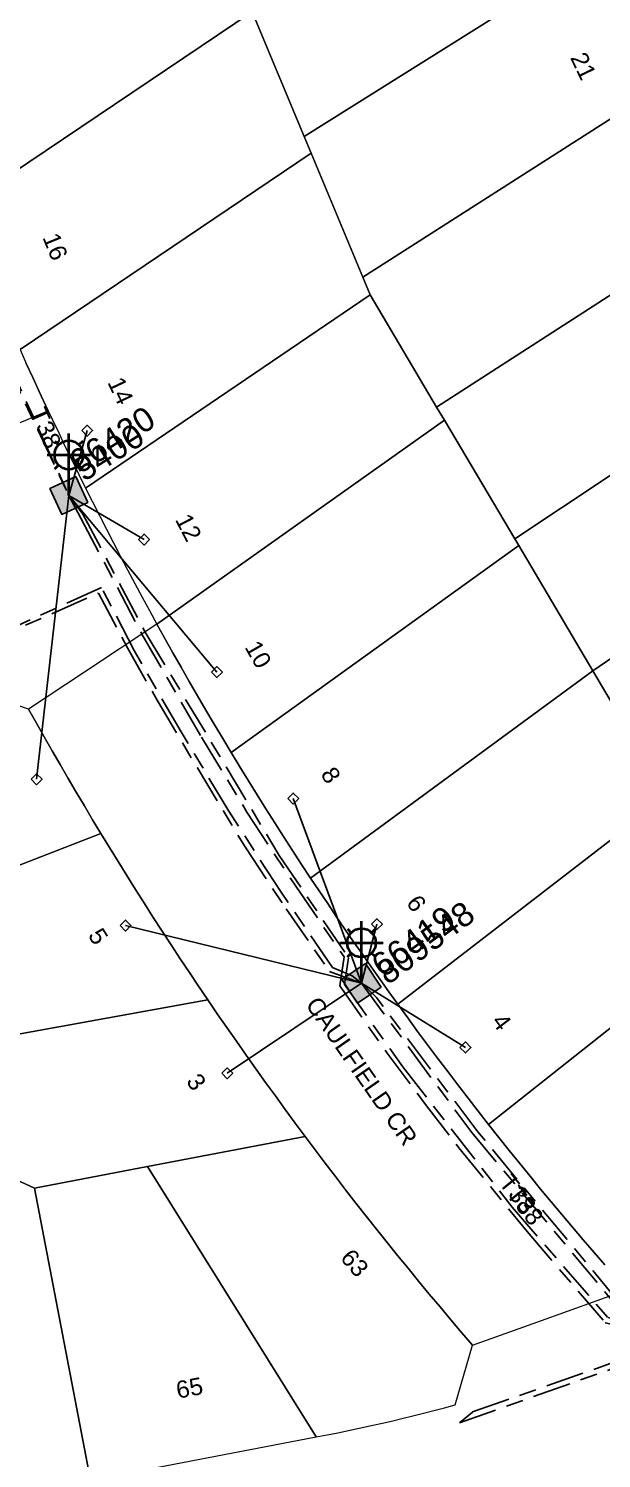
# Model space of a CAD drawing. Header units: metres. Extents: x 305584 to 306382, y 6248516 to 6249160.
# Drawn here: x 305879.7 to 305939.5, y 6248731 to 6248880.2 of the extents above; entities that cross this region are included whole.
import ezdxf
from ezdxf.enums import TextEntityAlignment as Align

# ---------------------------------------------------------------- set-up
doc = ezdxf.new("R2010")
doc.units = ezdxf.units.M
doc.linetypes.add('Cable Exist UG', pattern=[8.2, 4, -1.2, 1.8, -1.2])
doc.layers.get('0').update_dxf_attribs({"color": 6})
doc.layers.add('Cadastre Land Parcels_SP_EXT', color=9, linetype='Continuous', lineweight=5)
doc.layers.add('Cadastre Roads_SP_EXT', color=9, linetype='Continuous', lineweight=5)
for name, color, linetype in [('Equip_SP_SL_EXT', 7, 'Continuous'), ('Mains_LV_EXT', 7, 'Continuous'), ('Mains_SL_EXT', 7, 'Continuous'), ('Services_SP_EXT', 7, 'Continuous'), ('SupportsUG_SP_LV_SL_EXT', 7, 'Continuous')]:
    doc.layers.add(name, color=color, linetype=linetype)
doc.layers.get('0').freeze()
doc.styles.add('COLUMN_LABEL', font='arial.ttf')
doc.styles.add('iecARIAL', font='arial.ttf', dxfattribs={"height": 2})
doc.styles.add('POLE_LABEL', font='arial.ttf')
doc.styles.get("Standard").update_dxf_attribs({"font": 'arial.ttf'})

# ---------------------------------------------------------------- blocks, each defined once
blk = doc.blocks.new('COLUMN_EXT')
blk.add_hatch(color=256).paths.add_polyline_path([(-1.49, 1.48), (-1.49, -1.49), (1.48, -1.49), (1.48, 1.48)])
blk.add_lwpolyline([(-1.49, -1.49), (1.48, -1.49), (1.48, 1.48), (-1.49, 1.48)], close=True)
for tag, height, style, flags, p in [('ASSET_NUM', 2.5, 'COLUMN_LABEL', 8, (2, 2)), ('STRUCTURE_PLANT_NUMBER', 0.2, 'POLE_LABEL', 9, (1.81, 0.03)), ('STREET_CODE', 0.2, 'COLUMN_LABEL', 9, (1.81, -0.2))]:
    blk.add_attdef(tag, text='', height=height, dxfattribs=dict(style=style, flags=flags)).set_placement(p, align=Align.MIDDLE_LEFT)
at = {"flags": 9}
for tag, p in [('COLUMN_TYPE', (1.81, -0.4)), ('OWNED_BY', (1.81, -0.6)), ('STATE', (1.81, -0.8)), ('USAGE', (1.81, -1)), ('LEGEND', (1.81, -1.2)), ('LOCATION', (1.81, -1.4)), ('STREETNAME', (1.81, -1.6)), ('SUBURB', (1.81, -1.8)), ('NOTES', (1.81, -2))]:
    blk.add_attdef(tag, text='', height=0.2, dxfattribs=at).set_placement(p, align=Align.MIDDLE_LEFT)
at = {"flags": 1}
blk.add_attdef('Z', (1.81, -2.35), '', height=0.2, dxfattribs=at)
blk = doc.blocks.new('SL_LANTERN_EXT')
at = {"lineweight": 40}
for p, q in [((0, 1.97), (0, 6.47)), ((-1.46, 5.68), (-1.06, 5.28)), ((1.46, 5.68), (1.06, 5.28)), ((-2.25, 4.22), (2.25, 4.22)), ((-1.46, 2.76), (-1.06, 3.16)), ((1.46, 2.76), (1.06, 3.16)), ((0, 0), (0, 2.72))]:
    blk.add_line(p, q, dxfattribs=at)
blk.add_circle((0, 4.22), 1.5, dxfattribs=at)
at = {"style": 'iecARIAL', "flags": 8}
blk.add_attdef('ASSET_NUM', (1.5, 1.5), '', height=2.5, dxfattribs=at)
for tag, p, height, flags in [('OPERATING_VOLTAGE', (0.98, -1.65), 0.2, 9), ('CONSTRUCTED_VOLTAGE', (0.98, -0.65), 0.2, 9), ('CONTROL_TYPE', (0.98, -0.85), 0.2, 9), ('LANTERN_PURPOSE', (0.98, -1.05), 0.2, 9), ('LANTERN_TYPE', (0.98, -1.25), 0.2, 9), ('NO_PHASES', (0.98, -1.45), 0.2, 9), ('LNUMBER', (2.18, -3.25), 2.5, 8), ('ORIENTATION', (0.98, -1.85), 0.2, 9), ('OWNED_BY', (0.98, -2.05), 0.2, 9), ('STATE', (0.98, -2.25), 0.2, 9), ('USAGE', (0.98, -2.45), 0.2, 9), ('CEXIST', (0.98, -2.65), 0.2, 9), ('CNEW', (0.98, -2.85), 0.2, 9), ('CNUMBER', (0.98, -3.05), 0.2, 9), ('CREMOVE', (0.98, -3.25), 0.2, 9), ('CREPLACE', (0.98, -3.45), 0.2, 9), ('LKINGHEIGHT', (0.98, -3.65), 0.2, 9), ('LBRACKET', (0.98, -3.85), 0.2, 9), ('LBRACKETVOCAB', (0.98, -4.05), 0.2, 9), ('LCATEGORY', (0.98, -4.25), 0.2, 9), ('LCHARGE1', (0.98, -4.45), 0.2, 9), ('LCHARGE1PERCENT', (0.98, -4.65), 0.2, 9), ('LCHARGE2', (0.98, -4.85), 0.2, 9), ('LCHARGE2PERCENT', (0.98, -5.05), 0.2, 9), ('LCHARGE3', (0.98, -5.25), 0.2, 9), ('LCHARGE3PERCENT', (0.98, -5.45), 0.2, 9), ('LEXIST', (0.98, -5.65), 0.2, 9), ('LLAMP', (0.98, -5.85), 0.2, 9), ('LLAMPVOCAB', (0.98, -6.05), 0.2, 9), ('LMAST', (0.98, -6.25), 0.2, 9), ('LMASTVOCAB', (0.98, -6.45), 0.2, 9), ('LNEW', (0.98, -6.65), 0.2, 9), ('LANTNUMBER', (0.98, -6.85), 0.2, 9), ('LOUTREACH', (0.98, -7.25), 0.2, 9), ('LOUTREACHVOCAB', (0.98, -7.45), 0.2, 9), ('LRATECODE', (0.98, -7.65), 0.2, 9), ('LREMOVE', (0.98, -7.85), 0.2, 9), ('LREPLACE', (0.98, -8.05), 0.2, 9), ('LTYPE', (0.98, -8.25), 0.2, 9), ('LTYPEVOCAB', (0.98, -8.45), 0.2, 9), ('LEGEND', (0.98, -8.65), 0.2, 9), ('LOCATION', (0.98, -8.85), 0.2, 9), ('NOTES', (0.98, -9.05), 0.2, 9), ('STREETNAME', (0.98, -9.25), 0.2, 9), ('SUBURB', (0.98, -9.45), 0.2, 1)]:
    blk.add_attdef(tag, p, '', height=height, dxfattribs=dict(flags=flags))
blk = doc.blocks.new('CCP_EXT')
at = {"flags": 9}
for tag, p in [('STATE', (0, -1.8)), ('LIFE_SUPPORT', (0, -1.6)), ('NOTES', (0, -2))]:
    blk.add_attdef(tag, text='', height=0.2, dxfattribs=at).set_placement(p, align=Align.MIDDLE_LEFT)
blk.add_wipeout([(0, 0.57), (0.57, 0), (0, -0.57), (-0.57, 0)])
blk.add_lwpolyline([(-0.57, 0), (0, 0.57), (0.57, 0), (0, -0.57), (-0.57, 0)])
at = {"flags": 1}
blk.add_attdef('Z', (0, 0), '', height=0.2, dxfattribs=at)
at = {"flags": 9}
for tag, p in [('CCP_TYPE', (0, 0)), ('CONSTRUCTED_VOLTAGE', (0, -0.2)), ('OPERATING_VOLTAGE', (0, -0.6)), ('ORIENTATION', (0, -0.8)), ('OWNED_BY', (0, -1)), ('NO_PHASES', (0, -0.4)), ('USAGE', (0, -1.2)), ('LEGEND', (0, -1.4))]:
    blk.add_attdef(tag, text='', height=0.2, dxfattribs=at).set_placement(p, align=Align.MIDDLE_LEFT)

msp = doc.modelspace()

# ---------------------------------------------------------------- linework, layer by layer
at = {"layer": 'Cadastre Land Parcels_SP_EXT', "linetype": 'Continuous'}
for points in [[(305903, 6248881.91), (305908.34, 6248886.22), (305897.72, 6248904.49), (305886.67, 6248893.28), (305867.74, 6248874.21), (305868.32, 6248872.61), (305868.9, 6248871), (305869.5, 6248869.4), (305870.1, 6248867.8), (305870.7, 6248866.2), (305871.32, 6248864.61), (305871.94, 6248863.02), (305872.56, 6248861.43), (305903, 6248881.91)], [(305938.65, 6248887.85), (305938.03, 6248889.41), (305937.41, 6248890.98), (305936.79, 6248892.54), (305936.15, 6248894.09), (305935.51, 6248895.65), (305934.87, 6248897.2), (305934.21, 6248898.75), (305933.55, 6248900.3), (305932.89, 6248901.85), (305932.21, 6248903.39), (305931.54, 6248904.93), (305908.34, 6248886.22), (305903, 6248881.91), (305908.43, 6248868.9), (305938.65, 6248887.85)], [(305945.21, 6248873.8), (305944.51, 6248875.37), (305943.8, 6248876.94), (305943.08, 6248878.51), (305942.36, 6248880.07), (305941.63, 6248881.64), (305940.89, 6248883.19), (305940.15, 6248884.75), (305939.4, 6248886.3), (305938.65, 6248887.85), (305908.43, 6248868.9), (305909.16, 6248867.15), (305914.55, 6248854.23), (305945.21, 6248873.8)], [(305909.16, 6248867.15), (305908.43, 6248868.9), (305903, 6248881.91), (305872.56, 6248861.43), (305873.16, 6248859.94), (305873.76, 6248858.46), (305874.37, 6248856.98), (305874.98, 6248855.5), (305875.6, 6248854.03), (305876.23, 6248852.55), (305876.86, 6248851.08), (305877.5, 6248849.62), (305878.15, 6248848.15), (305878.8, 6248846.69), (305909.16, 6248867.15)], [(305952.31, 6248860.02), (305951.55, 6248861.57), (305950.78, 6248863.11), (305950, 6248864.65), (305949.22, 6248866.18), (305948.43, 6248867.71), (305947.63, 6248869.24), (305946.83, 6248870.76), (305946.02, 6248872.28), (305945.21, 6248873.8), (305914.55, 6248854.23), (305915.32, 6248852.38), (305922.26, 6248840.68), (305952.31, 6248860.02)], [(305915.32, 6248852.38), (305914.55, 6248854.23), (305909.16, 6248867.15), (305878.8, 6248846.69), (305879.45, 6248845.23), (305880.12, 6248843.77), (305880.78, 6248842.32), (305881.46, 6248840.87), (305881.74, 6248840.27), (305882.14, 6248839.42), (305882.83, 6248837.98), (305883.52, 6248836.53), (305884.22, 6248835.09), (305884.92, 6248833.66), (305885.63, 6248832.22), (305915.32, 6248852.38)], [(305959.94, 6248846.53), (305959.12, 6248848.04), (305958.29, 6248849.55), (305957.45, 6248851.06), (305956.61, 6248852.56), (305955.77, 6248854.06), (305954.91, 6248855.56), (305954.05, 6248857.05), (305953.18, 6248858.54), (305952.31, 6248860.02), (305922.26, 6248840.68), (305923.07, 6248839.3), (305930.42, 6248826.92), (305959.94, 6248846.53)], [(305923.07, 6248839.3), (305922.26, 6248840.68), (305915.32, 6248852.38), (305885.63, 6248832.22), (305886.35, 6248830.79), (305887.07, 6248829.36), (305887.8, 6248827.94), (305888.53, 6248826.52), (305889.28, 6248825.1), (305890.02, 6248823.69), (305890.77, 6248822.27), (305891.53, 6248820.86), (305892.3, 6248819.46), (305893.07, 6248818.05), (305923.07, 6248839.3)], [(305968.09, 6248833.34), (305967.21, 6248834.82), (305966.32, 6248836.3), (305965.43, 6248837.77), (305964.53, 6248839.24), (305963.62, 6248840.71), (305962.71, 6248842.17), (305961.79, 6248843.63), (305960.87, 6248845.08), (305959.94, 6248846.53), (305930.42, 6248826.92), (305930.83, 6248826.23), (305938.58, 6248813.15), (305968.09, 6248833.34)], [(305930.83, 6248826.23), (305930.42, 6248826.92), (305923.07, 6248839.3), (305893.07, 6248818.05), (305893.9, 6248816.55), (305894.74, 6248815.05), (305895.59, 6248813.55), (305896.45, 6248812.05), (305897.31, 6248810.56), (305898.18, 6248809.07), (305899.06, 6248807.59), (305899.94, 6248806.11), (305900.83, 6248804.64), (305930.83, 6248826.23)], [(305976.91, 6248820.23), (305975.95, 6248821.71), (305974.99, 6248823.18), (305974.02, 6248824.64), (305973.05, 6248826.1), (305972.07, 6248827.56), (305971.08, 6248829.01), (305970.09, 6248830.46), (305969.09, 6248831.9), (305968.09, 6248833.34), (305938.58, 6248813.15), (305946.33, 6248800.07), (305976.91, 6248820.23)], [(305938.58, 6248813.15), (305930.83, 6248826.23), (305900.83, 6248804.64), (305901.72, 6248803.16), (305902.62, 6248801.7), (305903.53, 6248800.23), (305904.45, 6248798.77), (305905.37, 6248797.32), (305906.3, 6248795.87), (305907.23, 6248794.42), (305908.17, 6248792.98), (305909.12, 6248791.54), (305938.58, 6248813.15)], [(305946.33, 6248800.07), (305938.58, 6248813.15), (305909.12, 6248791.54), (305910, 6248790.21), (305910.9, 6248788.88), (305911.79, 6248787.55), (305912.69, 6248786.23), (305913.6, 6248784.91), (305914.52, 6248783.6), (305915.43, 6248782.29), (305916.36, 6248780.98), (305917.29, 6248779.68), (305918.22, 6248778.38), (305946.33, 6248800.07)], [(305887.23, 6248796.21), (305886.37, 6248797.64), (305885.51, 6248799.07), (305884.66, 6248800.5), (305883.82, 6248801.94), (305882.98, 6248803.38), (305882.15, 6248804.82), (305881.32, 6248806.27), (305880.5, 6248807.72), (305879.69, 6248809.18), (305871.32, 6248812.03), (305853, 6248804), (305858.21, 6248784.93), (305887.23, 6248796.21)], [(305943.36, 6248778.25), (305956.69, 6248788.79), (305946.33, 6248800.07), (305918.22, 6248778.38), (305919.25, 6248776.97), (305920.28, 6248775.56), (305921.32, 6248774.16), (305922.37, 6248772.77), (305923.42, 6248771.37), (305924.47, 6248769.98), (305925.54, 6248768.6), (305926.61, 6248767.22), (305927.69, 6248765.85), (305943.36, 6248778.25)], [(305898.39, 6248778.84), (305897.43, 6248780.26), (305896.47, 6248781.69), (305895.52, 6248783.13), (305894.57, 6248784.57), (305893.63, 6248786.01), (305892.7, 6248787.45), (305891.77, 6248788.9), (305890.85, 6248790.36), (305889.93, 6248791.81), (305889.03, 6248793.28), (305888.12, 6248794.74), (305887.23, 6248796.21), (305858.21, 6248784.93), (305861.7, 6248772.19), (305898.39, 6248778.84)], [(305892.11, 6248761.45), (305908.55, 6248764.59), (305907.51, 6248765.99), (305906.47, 6248767.4), (305905.44, 6248768.82), (305904.41, 6248770.23), (305903.39, 6248771.66), (305902.38, 6248773.08), (305901.38, 6248774.52), (305900.38, 6248775.95), (305899.38, 6248777.39), (305898.39, 6248778.84), (305861.7, 6248772.19), (305863.07, 6248767.17), (305880.32, 6248759.2), (305892.11, 6248761.45)], [(305881.22, 6248727.81), (305886.13, 6248728.75), (305880.32, 6248759.2), (305863.07, 6248767.17), (305870.87, 6248725.86), (305881.22, 6248727.81)], [(305910.83, 6248733.46), (305911.95, 6248733.69), (305913.07, 6248733.92), (305914.19, 6248734.15), (305915.31, 6248734.4), (305916.43, 6248734.65), (305917.54, 6248734.91), (305918.65, 6248735.17), (305919.77, 6248735.44), (305920.88, 6248735.72), (305921.98, 6248736.01), (305923.09, 6248736.3), (305924.19, 6248736.61), (305926, 6248742.82), (305924.87, 6248744.14), (305923.74, 6248745.47), (305922.62, 6248746.81), (305921.5, 6248748.14), (305920.39, 6248749.49), (305919.28, 6248750.84), (305918.18, 6248752.19), (305917.09, 6248753.55), (305916, 6248754.91), (305914.92, 6248756.28), (305913.84, 6248757.65), (305912.77, 6248759.03), (305911.71, 6248760.41), (305910.65, 6248761.8), (305909.6, 6248763.19), (305908.55, 6248764.59), (305892.11, 6248761.45), (305909.71, 6248733.25), (305910.83, 6248733.46)], [(305909.71, 6248733.25), (305892.11, 6248761.45), (305880.32, 6248759.2), (305886.13, 6248728.75), (305909.71, 6248733.25)]]:
    msp.add_lwpolyline(points, close=True, dxfattribs=at)
msp.add_lwpolyline([(305943.36, 6248778.25), (305927.69, 6248765.85), (305928.76, 6248764.49), (305929.84, 6248763.14), (305930.93, 6248761.79), (305932.02, 6248760.45), (305933.12, 6248759.11), (305934.22, 6248757.78), (305935.33, 6248756.45), (305936.45, 6248755.13), (305937.57, 6248753.81), (305938.7, 6248752.5), (305939.83, 6248751.19)], dxfattribs=at)
at = {"layer": 'Cadastre Roads_SP_EXT', "linetype": 'Continuous'}
msp.add_lwpolyline([(305873.29, 6248836.76), (305881.74, 6248840.27), (305881.46, 6248840.87), (305880.78, 6248842.32), (305880.12, 6248843.77), (305879.45, 6248845.23)], dxfattribs=at)
at = {"layer": 'Mains_LV_EXT', "linetype": 'Cable Exist UG'}
for points in [[(305877.13, 6248845.7), (305883.88, 6248831.46)], [(305924.65, 6248734.72), (305945.29, 6248742.03), (305952.67, 6248740.3), (305966.04, 6248747.21), (305961.24, 6248758.15)]]:
    msp.add_lwpolyline(points, dxfattribs=at)
at = {"layer": 'Mains_SL_EXT', "linetype": 'Cable Exist UG'}
for points in [[(305865.88, 6248873.69), (305873.92, 6248853.46), (305883.88, 6248831.46)], [(305954.71, 6248762.79), (305963.74, 6248746.54), (305952.52, 6248740.73), (305945.27, 6248742.62), (305926, 6248735.85), (305924.65, 6248734.72)]]:
    msp.add_lwpolyline(points, dxfattribs=at)

# ---------------------------------------------------------------- block references
at = {"layer": 'Equip_SP_SL_EXT'}
ref = msp.add_blockref('SL_LANTERN_EXT', (305883.88, 6248831.46), dxfattribs=at)
ref.add_attrib('ASSET_NUM', '66420', dxfattribs={"layer": '0', "height": 2.5, "rotation": 32.5553, "style": 'iecARIAL'}).set_placement((305885.38, 6248832.96), align=Align.BOTTOM_LEFT)
ref = msp.add_blockref('SL_LANTERN_EXT', (305914.42, 6248780.57), dxfattribs=at)
ref.add_attrib('ASSET_NUM', '66419', dxfattribs={"layer": '0', "height": 2.5, "rotation": 36.3786, "style": 'iecARIAL'}).set_placement((305915.92, 6248782.07), align=Align.MIDDLE_LEFT)
at = {"layer": 'SupportsUG_SP_LV_SL_EXT'}
ref = msp.add_blockref('COLUMN_EXT', (305883.88, 6248831.46), dxfattribs=dict(at, rotation=114.892383981402))
ref.add_attrib('ASSET_NUM', '5400', dxfattribs={"layer": '0', "height": 2.5, "rotation": 32.5553, "style": 'COLUMN_LABEL'}).set_placement((305885.88, 6248832.21), align=Align.BOTTOM_LEFT)
ref = msp.add_blockref('COLUMN_EXT', (305914.42, 6248780.57), dxfattribs=dict(at, rotation=123.7659539117279))
ref.add_attrib('ASSET_NUM', '809548', dxfattribs={"layer": '0', "height": 2.5, "rotation": 36.8811, "style": 'COLUMN_LABEL'}).set_placement((305916.42, 6248781.32), align=Align.MIDDLE_LEFT)

# ---------------------------------------------------------------- texts
at = {"layer": 'Cadastre Land Parcels_SP_EXT'}
for s, rotation, p in [('21', 295.6651, (305936.17, 6248877.13)), ('16', 292.3099, (305881.11, 6248858.38)), ('14', 295.1485, (305887.88, 6248843.27)), ('12', 297.5197, (305894.93, 6248828.95)), ('10', 299.8141, (305902.18, 6248815.65)), ('8', 302.1434, (305910.1, 6248802.4)), ('6', 304.3997, (305919.03, 6248788.98)), ('5', 302.2482, (305885.83, 6248785.58)), ('4', 307.036, (305927.92, 6248776.57)), ('3', 305.5391, (305896.06, 6248770.33)), ('63', 310.9774, (305912.12, 6248751.87)), ('65', 10.6378, (305895.26, 6248737.23))]:
    msp.add_text(s, height=1.8, rotation=rotation, dxfattribs=at).set_placement(p)
at = {"layer": 'Cadastre Roads_SP_EXT'}
msp.add_text('CAULFIELD CR', height=1.8, rotation=304.8298, dxfattribs=at).set_placement((305908.52, 6248778.35))
at = {"layer": 'Mains_LV_EXT'}
for rotation, p in [(294.0429, (305879.76, 6248840.12)), (308.8362, (305928.67, 6248759.72)), (308.6919, (305929.43, 6248758.52))]:
    msp.add_text('T38', height=1.8, rotation=rotation, dxfattribs=at).set_placement(p)

# ---------------------------------------------------------------- next in the draw order: block references
at = {"layer": 'Services_SP_EXT'}
for p in [(305885.8, 6248838.22), (305891.73, 6248826.86), (305899.34, 6248813.04), (305880.52, 6248801.85), (305907.3, 6248799.84), (305889.8, 6248786.59), (305916.03, 6248786.74), (305925.27, 6248773.88), (305900.42, 6248771.18)]:
    msp.add_blockref('CCP_EXT', p, dxfattribs=at)

# ---------------------------------------------------------------- next in the draw order: linework, layer by layer
at = {"layer": 'Cadastre Roads_SP_EXT', "linetype": 'Continuous'}
msp.add_lwpolyline([(305939.83, 6248751.19), (305938.7, 6248752.5), (305937.57, 6248753.81), (305936.45, 6248755.13), (305935.33, 6248756.45), (305934.22, 6248757.78), (305933.12, 6248759.11), (305932.02, 6248760.45), (305930.93, 6248761.79), (305929.84, 6248763.14), (305928.76, 6248764.49), (305927.69, 6248765.85), (305926.61, 6248767.22), (305925.54, 6248768.6), (305924.47, 6248769.98), (305923.42, 6248771.37), (305922.37, 6248772.77), (305921.32, 6248774.16), (305920.28, 6248775.56), (305919.25, 6248776.97), (305918.22, 6248778.38), (305917.29, 6248779.68), (305916.36, 6248780.98), (305915.43, 6248782.29), (305914.52, 6248783.6), (305913.6, 6248784.91), (305912.69, 6248786.23), (305911.79, 6248787.55), (305910.9, 6248788.88), (305910, 6248790.21), (305909.12, 6248791.54), (305908.17, 6248792.98), (305907.23, 6248794.42), (305906.3, 6248795.87), (305905.37, 6248797.32), (305904.45, 6248798.77), (305903.53, 6248800.23), (305902.62, 6248801.7), (305901.72, 6248803.16), (305900.83, 6248804.64), (305899.94, 6248806.11), (305899.06, 6248807.59), (305898.18, 6248809.07), (305897.31, 6248810.56), (305896.45, 6248812.05), (305895.59, 6248813.55), (305894.74, 6248815.05), (305893.9, 6248816.55), (305893.07, 6248818.05), (305885.51, 6248813.04), (305879.69, 6248809.18), (305880.5, 6248807.72), (305881.32, 6248806.27), (305882.15, 6248804.82), (305882.98, 6248803.38), (305883.82, 6248801.94), (305884.66, 6248800.5), (305885.51, 6248799.07), (305886.37, 6248797.64), (305887.23, 6248796.21), (305888.12, 6248794.74), (305889.03, 6248793.28), (305889.93, 6248791.81), (305890.85, 6248790.36), (305891.77, 6248788.9), (305892.7, 6248787.45), (305893.63, 6248786.01), (305894.57, 6248784.57), (305895.52, 6248783.13), (305896.47, 6248781.69), (305897.43, 6248780.26), (305898.39, 6248778.84), (305899.38, 6248777.39), (305900.38, 6248775.95), (305901.38, 6248774.52), (305902.38, 6248773.08), (305903.39, 6248771.66), (305904.41, 6248770.23), (305905.44, 6248768.82), (305906.47, 6248767.4), (305907.51, 6248765.99), (305908.55, 6248764.59), (305909.6, 6248763.19), (305910.65, 6248761.8), (305911.71, 6248760.41), (305912.77, 6248759.03), (305913.84, 6248757.65), (305914.92, 6248756.28), (305916, 6248754.91), (305917.09, 6248753.55), (305918.18, 6248752.19), (305919.28, 6248750.84), (305920.39, 6248749.49), (305921.5, 6248748.14), (305922.62, 6248746.81), (305923.74, 6248745.47), (305924.87, 6248744.14), (305926, 6248742.82), (305932.83, 6248745.27), (305932.83, 6248745.27), (305942.12, 6248748.59)], dxfattribs=at)
at = {"layer": 'Mains_LV_EXT', "linetype": 'Cable Exist UG'}
for points in [[(305883.88, 6248831.46), (305885.13, 6248829.1), (305891.52, 6248816.99), (305897.74, 6248806.23), (305902.47, 6248798.44), (305907.56, 6248790.69), (305912.61, 6248783.32), (305912.16, 6248780.3), (305917.1, 6248773.28), (305921.12, 6248767.92), (305924.59, 6248763.4), (305931.7, 6248754.68), (305939.85, 6248745.17), (305952.33, 6248742.42), (305963.32, 6248748.05), (305960.74, 6248756.28), (305961.24, 6248758.15)], [(305852.09, 6248805.91), (305886.97, 6248821.26), (305889.99, 6248815.56), (305893.09, 6248810.12), (305897.3, 6248803.04), (305902.28, 6248794.79), (305906.56, 6248788.33), (305911.1, 6248781.8), (305914.42, 6248780.57)], [(305914.42, 6248780.57), (305925.93, 6248765.01), (305940.97, 6248747), (305951.85, 6248744.6), (305961.16, 6248749.26), (305960.66, 6248756.38)]]:
    msp.add_lwpolyline(points, dxfattribs=at)
at = {"layer": 'Mains_SL_EXT', "linetype": 'Cable Exist UG'}
for points in [[(305883.88, 6248831.46), (305885.36, 6248829.52), (305891.85, 6248817.21), (305905.84, 6248793.91), (305913.08, 6248783.22), (305912.65, 6248780.46), (305918.75, 6248771.86), (305930.14, 6248757.21), (305940.13, 6248745.7), (305952.31, 6248742.96), (305961.17, 6248747.55), (305954.71, 6248762.79)], [(305914.42, 6248780.57), (305913.44, 6248781.36), (305911.41, 6248782.22), (305906.03, 6248790.07), (305900.57, 6248798.54), (305895.61, 6248806.8), (305890.69, 6248815.3), (305887.31, 6248821.86), (305852.09, 6248805.91)], [(305954.71, 6248762.79), (305959.07, 6248748.66), (305951.89, 6248745.07), (305941.1, 6248747.52), (305926.58, 6248765.07), (305915.98, 6248779.09), (305914.42, 6248780.57)]]:
    msp.add_lwpolyline(points, dxfattribs=at)
at = {"layer": 'Services_SP_EXT'}
for points in [[(305885.8, 6248838.22), (305883.88, 6248831.46)], [(305880.52, 6248801.85), (305883.88, 6248831.46)], [(305891.73, 6248826.86), (305883.88, 6248831.46)], [(305899.34, 6248813.04), (305883.88, 6248831.46)], [(305907.3, 6248799.84), (305914.42, 6248780.57)], [(305889.8, 6248786.59), (305914.42, 6248780.57)], [(305916.03, 6248786.74), (305914.42, 6248780.57)], [(305900.42, 6248771.18), (305914.42, 6248780.57)], [(305925.27, 6248773.88), (305914.42, 6248780.57)]]:
    msp.add_lwpolyline(points, dxfattribs=at)

doc.saveas('drawing.dxf')
